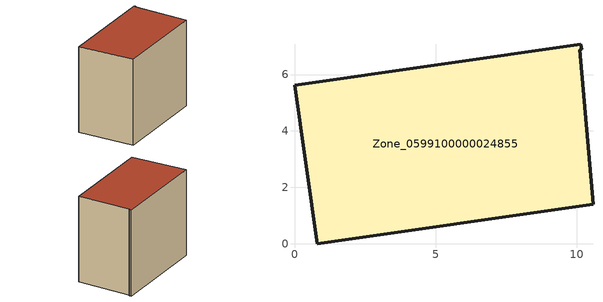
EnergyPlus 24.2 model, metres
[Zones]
Zone_0599100000024855
 floor ground (C_G): 10.58,1.39 0.8,0 0,5.63 10.15,7.08 10.18,6.89 10.11,6.87 z0
 wall outside (C_F): 10.18,6.89 10.15,7.08 0,5.63 0.8,0 10.58,1.39 10.11,6.87 10.18,6.89 z0:8.61
 roof outside (C_R): 0.8,0 10.58,1.39 10.11,6.87 10.18,6.89 10.15,7.08 0,5.63 z8.61
[BUILDING]
Pand.0599100000024855: North Axis=0; Terrain=City; Loads Convergence Tolerance Value=0.04; Temperature Convergence Tolerance Value=0.4; Solar Distribution=FullExterior; Maximum Number of Warmup Days=25; Minimum Number of Warmup Days=1
[Site:Location]
Rotterdam.The.Hague.AP_ZH_NLD Design_Conditions: Latitude=51.96; Longitude=4.45; Time Zone=1; Elevation=-4.5
[SITE:GROUNDTEMPERATURE:BUILDINGSURFACE]
18, 18, 18, 18, 18, 18, 18, 18, 18, 18, 18, 18
[MATERIAL] Thermal Absorptance=0.9; Solar Absorptance=0.7; Visible Absorptance=0.7
Name | Roughness | Thickness | Conductivity | Density | Specific Heat
G.TI.1992-2005 | MediumSmooth | 0.15 | 0.06 | 540 | 1210
F.TI.1992-2005 | Rough | 0.3 | 0.12 | 1920 | 840
R.TI.1992-2005 | MediumRough | 0.2 | 0.08 | 1500 | 1000
[CONSTRUCTION]
C_G: G.TI.1992-2005
C_F: F.TI.1992-2005
C_R: R.TI.1992-2005
[ZONE]
Zone_0599100000024855: Type=1; Multiplier=1; Ceiling Height=Autocalculate; Volume=Autocalculate; Floor Area=autocalculate; Part of Total Floor Area=Yes
[ZONEINFILTRATION:DESIGNFLOWRATE]
Infil_Zone_0599100000024855: Zone or ZoneList or Space or SpaceList=Zone_0599100000024855; Schedule=AlwaysOn; Design Flow Rate Calculation Method=Flow/Area; Flow Rate per Floor Area=0.0015; Constant Term Coefficient=1; Temperature Term Coefficient=0; Velocity Term Coefficient=0; Velocity Squared Term Coefficient=0
[HVACTEMPLATE:ZONE:IDEALLOADSAIRSYSTEM]
Zone_0599100000024855: Maximum Heating Supply Air Temperature=50; Minimum Cooling Supply Air Temperature=13; Maximum Heating Supply Air Humidity Ratio=0.0156; Minimum Cooling Supply Air Humidity Ratio=0.0077; Heating Limit=NoLimit; Cooling Limit=NoLimit; Dehumidification Control Type=ConstantSensibleHeatRatio; Cooling Sensible Heat Ratio=0.7; Dehumidification Setpoint=60; Humidification Control Type=None; Humidification Setpoint=30; Outdoor Air Method=None; Outdoor Air Flow Rate per Person=0.00944; Outdoor Air Flow Rate per Zone Floor Area=0; Outdoor Air Flow Rate per Zone=0; Demand Controlled Ventilation Type=None; Outdoor Air Economizer Type=NoEconomizer; Heat Recovery Type=None; Sensible Heat Recovery Effectiveness=0.7; Latent Heat Recovery Effectiveness=0.65
[ZONECONTROL:THERMOSTAT]
ThermostatControl_Zone_0599100000024855: Zone or ZoneList=Zone_0599100000024855; Control Type Schedule=DualSetpointControlType; Control 1=Thermostat_Zone_0599100000024855; Temperature Difference Between Cutout And Setpoint=0
[THERMOSTATSETPOINT:DUALSETPOINT]
Thermostat_Zone_0599100000024855: Heating Setpoint Temperature Schedule=HeatingSetpoint_Zone_0599100000024855; Cooling Setpoint Temperature Schedule=CoolingSetpoint_Zone_0599100000024855
[SCHEDULE:COMPACT]
HeatingSetpoint_Zone_0599100000024855: Through: 12/31, For: AllDays, Until: 24:00, 21
CoolingSetpoint_Zone_0599100000024855: Through: 12/31, For: AllDays, Until: 24:00, 24
DualSetpointControlType: Through: 12/31, For: AllDays, Until: 24:00, 4
AlwaysOn: Through: 12/31, For: AllDays, Until: 24:00, 1
